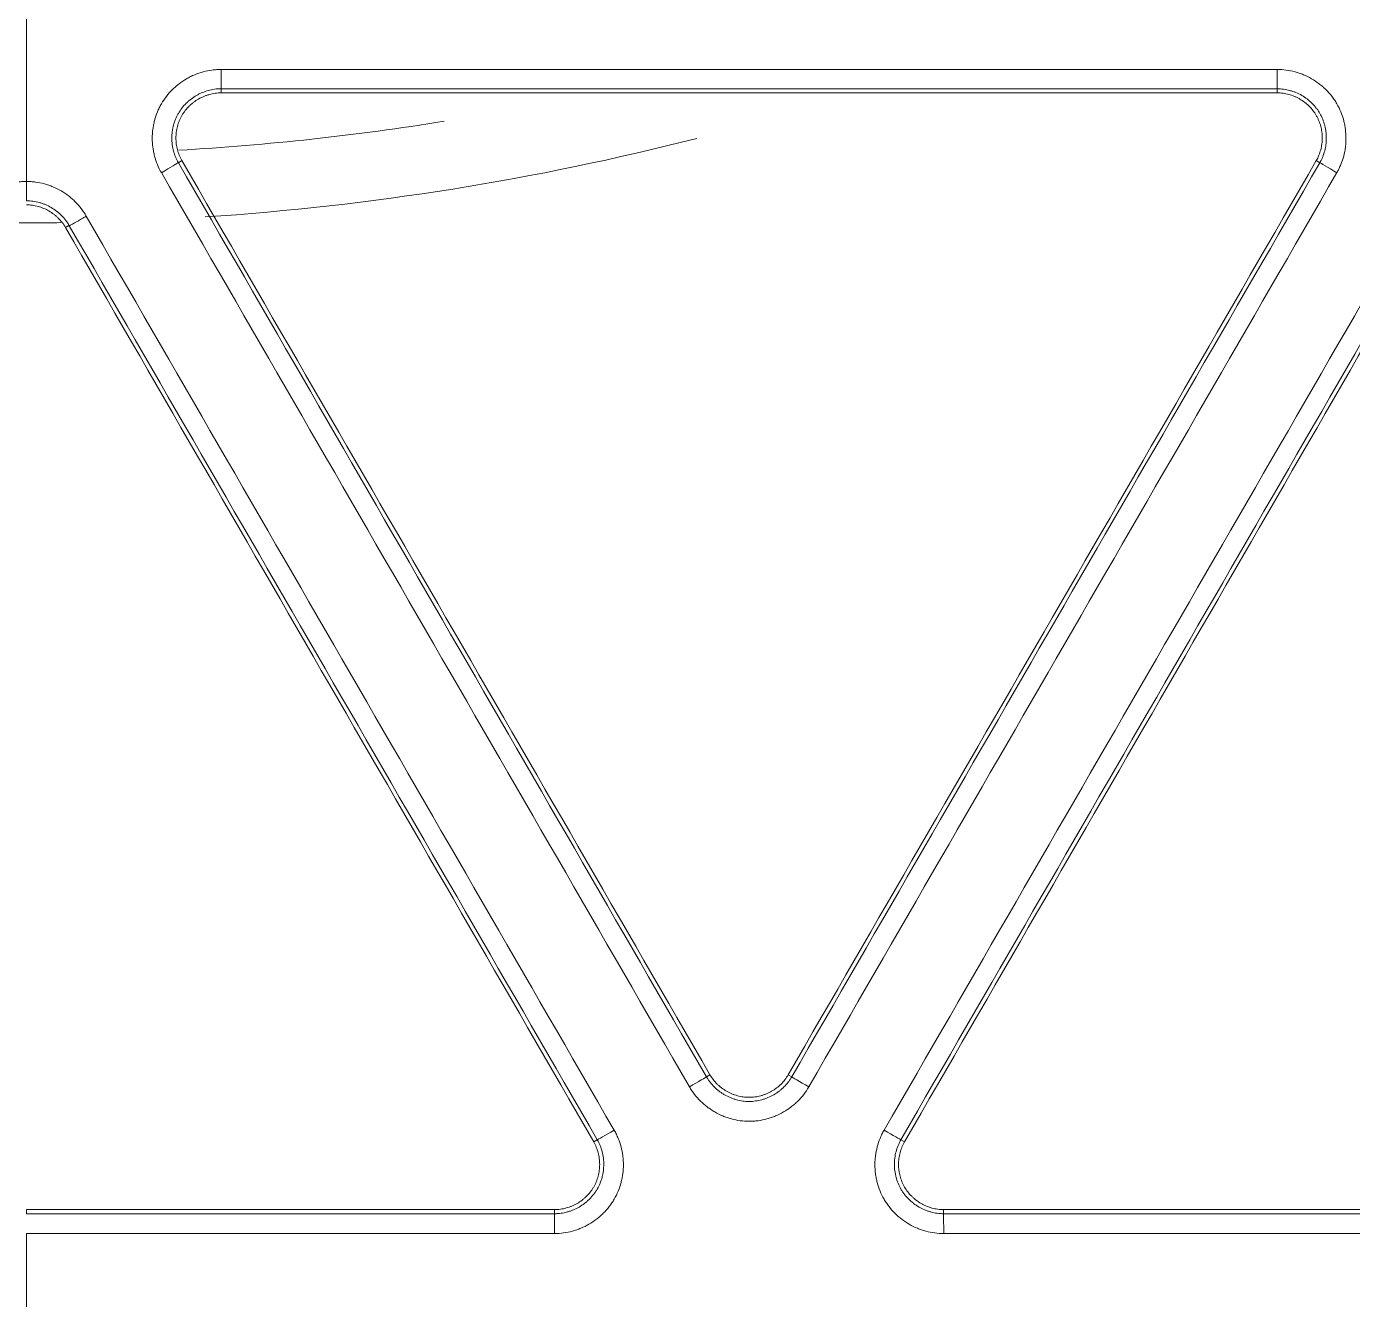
# Model space of a CAD drawing. Header units: inches. Extents: x 405346 to 489838, y -25612 to 14934.
# Drawn here: x 467244.27 to 467276.38, y 4229.95 to 4260.79 of the extents above; entities that cross this region are included whole.
import ezdxf

# ---------------------------------------------------------------- set-up
doc = ezdxf.new("R2010")
doc.units = ezdxf.units.IN
doc.header["$LTSCALE"] = 200
doc.header["$MEASUREMENT"] = 0
doc.layers.add('SS-EQ', color=2, linetype='Continuous', lineweight=20)

# ---------------------------------------------------------------- blocks, each defined once
blk = doc.blocks.new('4way무풍')
at = {"layer": 'SS-EQ'}
for p, q in [((4.711, -62.142), (4.711, -62.242)), ((30.286, -62.242), (30.286, -62.142)), ((3.763, -63.883), (3.677, -63.933)), ((31.32, -63.933), (31.234, -63.883)), ((16.464, -86.082), (16.551, -86.032)), ((18.446, -86.032), (18.533, -86.082)), ((13.735, -87.657), (13.822, -87.607)), ((21.175, -87.607), (21.262, -87.657)), ((12.787, -89.399), (12.787, -89.299)), ((22.209, -89.299), (22.209, -89.399))]:
    blk.add_line(p, q, dxfattribs=at)
for radius, start, end in [(63.738, 273.32069, 279.13214), (65.391, 273.79632, 284.3711), (65.391, 269.33027, 270.73107)]:
    blk.add_arc((0, 0), radius, start, end, dxfattribs=at)
for centre, major_axis, ratio, start_param, end_param in [((4.711, -61.668), (0, 0.474), 0.000705, 3.176499, 4.701558), ((30.286, -61.668), (0, -0.474), 0.004562, 0.034907, 1.560229), ((3.267, -64.17), (-0.41, -0.237), 0.010023, 1.56557, 3.106684), ((31.73, -64.17), (-0.41, 0.237), 0.007153, 0.034907, 1.580397), ((16.054, -86.318), (-0.41, -0.237), 0.014437, 1.564938, 3.106682), ((18.943, -86.318), (-0.41, 0.237), 0.012068, 0.034909, 1.58069), ((14.232, -87.37), (-0.41, -0.237), 0.014506, 0.03491, 1.564604), ((20.765, -87.37), (0.41, -0.237), 0.01211, 4.722574, 6.248276), ((12.787, -89.872), (0, 0.474), 0.001677, 4.696218, 6.248279), ((22.209, -89.872), (0, -0.474), 0.002922, 1.55474, 3.106686)]:
    blk.add_ellipse(centre, major_axis=major_axis, ratio=ratio, start_param=start_param, end_param=end_param, dxfattribs=at)
for points, knots in [([(346.359, 0), (346.359, -27.812), (346.359, -55.624), (346.359, -97.341), (346.359, -111.247), (346.359, -139.059), (346.359, -152.965), (346.359, -180.777), (346.359, -194.683), (346.359, -222.494), (346.359, -236.4), (346.359, -257.259), (346.358, -264.212), (346.359, -272.903), (346.359, -274.641), (346.359, -277.249), (346.359, -278.118), (346.358, -279.856), (346.358, -280.725), (346.358, -282.029), (346.358, -282.463), (346.358, -283.333), (346.359, -283.767), (346.359, -284.419), (346.359, -284.636), (346.359, -285.071), (346.358, -285.288), (346.355, -285.723), (346.353, -285.94), (346.346, -286.374), (346.341, -286.592), (346.322, -287.243), (346.305, -287.678), (346.262, -288.546), (346.236, -288.98), (346.174, -289.849), (346.138, -290.283), (346.078, -290.934), (346.057, -291.151), (346.012, -291.585), (345.894, -292.666), (345.748, -293.741), (345.479, -295.45), (345.327, -296.299), (344.817, -298.834), (344.407, -300.505), (343.687, -302.982), (343.172, -304.624), (342.294, -307.059), (341.638, -308.663), (341.119, -309.858), (340.941, -310.256), (340.714, -310.751), (340.668, -310.85), (340.576, -311.047), (340.437, -311.343), (339.919, -312.422), (339.029, -314.158), (338.177, -315.66), (336.854, -317.881), (335.912, -319.32), (334.41, -321.418), (333.379, -322.796), (331.741, -324.801), (330.589, -326.095), (329.702, -327.051), (329.403, -327.366), (329.024, -327.758), (328.947, -327.836), (328.795, -327.992), (328.566, -328.224), (327.719, -329.07), (326.303, -330.412), (324.35, -332.111), (322.332, -333.722), (320.944, -334.738), (319.535, -335.724), (318.819, -336.202), (317.367, -337.13), (315.893, -338.028), (314.376, -338.866), (313.222, -339.473), (312.835, -339.671), (312.249, -339.963), (312.054, -340.059), (311.662, -340.249), (309.896, -341.094), (308.103, -341.848), (305.68, -342.75), (304.055, -343.316), (302.408, -343.813), (299.923, -344.506), (298.245, -344.898), (295.697, -345.382), (294.842, -345.525), (293.766, -345.682), (293.551, -345.712), (293.12, -345.771), (292.903, -345.799), (292.254, -345.88), (291.821, -345.929), (290.523, -346.062), (289.657, -346.132), (288.357, -346.21), (287.924, -346.232), (287.057, -346.265), (286.624, -346.277), (285.974, -346.288), (285.757, -346.291), (285.323, -346.293), (285.107, -346.294), (284.673, -346.294), (284.456, -346.294), (284.023, -346.294), (283.806, -346.293), (283.156, -346.293), (282.722, -346.293), (281.855, -346.293), (281.421, -346.293), (280.121, -346.293), (279.253, -346.294), (277.519, -346.294), (276.652, -346.294), (274.051, -346.294), (272.316, -346.294), (267.113, -346.294), (263.645, -346.293), (256.708, -346.293), (253.239, -346.294), (242.833, -346.294), (235.896, -346.294), (222.022, -346.294), (215.084, -346.294), (194.273, -346.294), (180.399, -346.294), (152.65, -346.294), (138.775, -346.294), (111.027, -346.294), (97.152, -346.294), (69.404, -346.294), (55.529, -346.294), (34.718, -346.294), (27.78, -346.294), (13.906, -346.294), (6.969, -346.294), (0.032, -346.294)], [0, 0, 0, 0, 0.125, 0.125, 0.1875, 0.1875, 0.25, 0.25, 0.3125, 0.3125, 0.375, 0.375, 0.40625, 0.40625, 0.414063, 0.414063, 0.417969, 0.417969, 0.421875, 0.421875, 0.423828, 0.423828, 0.425781, 0.425781, 0.426758, 0.426758, 0.427734, 0.427734, 0.428711, 0.428711, 0.429688, 0.429688, 0.431641, 0.431641, 0.433594, 0.433594, 0.435547, 0.435547, 0.436523, 0.436523, 0.4375, 0.441406, 0.441406, 0.445313, 0.445313, 0.453125, 0.453125, 0.457031, 0.460938, 0.464844, 0.464844, 0.466797, 0.466797, 0.467285, 0.467285, 0.467773, 0.46875, 0.472656, 0.476563, 0.476563, 0.484375, 0.484375, 0.488281, 0.492188, 0.496094, 0.496094, 0.498047, 0.498047, 0.498535, 0.498535, 0.499023, 0.5, 0.503906, 0.507813, 0.511719, 0.515625, 0.515625, 0.519531, 0.519531, 0.523438, 0.527344, 0.527344, 0.529297, 0.529297, 0.530273, 0.530273, 0.53125, 0.539063, 0.539063, 0.542969, 0.546875, 0.546875, 0.554688, 0.554688, 0.558594, 0.558594, 0.55957, 0.55957, 0.560547, 0.560547, 0.5625, 0.5625, 0.566406, 0.566406, 0.568359, 0.568359, 0.570313, 0.570313, 0.571289, 0.571289, 0.572266, 0.572266, 0.573242, 0.573242, 0.574219, 0.574219, 0.576172, 0.576172, 0.578125, 0.578125, 0.582031, 0.582031, 0.585938, 0.585938, 0.59375, 0.59375, 0.609375, 0.609375, 0.625, 0.625, 0.65625, 0.65625, 0.6875, 0.6875, 0.75, 0.75, 0.8125, 0.8125, 0.875, 0.875, 0.9375, 0.9375, 0.96875, 0.96875, 1, 1, 1, 1]), ([(0.032, -345.099), (6.961, -345.099), (13.891, -345.099), (27.75, -345.099), (34.679, -345.099), (55.467, -345.099), (69.326, -345.098), (97.044, -345.098), (110.903, -345.097), (138.621, -345.096), (152.48, -345.096), (180.197, -345.094), (194.056, -345.092), (214.845, -345.09), (221.774, -345.089), (235.633, -345.086), (242.562, -345.085), (256.421, -345.082), (263.351, -345.081), (272.013, -345.079), (273.745, -345.079), (276.343, -345.079), (277.21, -345.078), (278.942, -345.078), (279.808, -345.077), (281.107, -345.076), (281.541, -345.076), (282.407, -345.076), (282.84, -345.076), (283.706, -345.076), (284.139, -345.076), (284.789, -345.074), (285.005, -345.074), (285.438, -345.071), (285.655, -345.069), (286.304, -345.06), (286.737, -345.049), (287.602, -345.017), (288.034, -344.997), (289.33, -344.922), (290.194, -344.853), (291.488, -344.722), (291.92, -344.673), (292.566, -344.593), (292.782, -344.566), (293.212, -344.508), (294.286, -344.358), (295.351, -344.18), (297.891, -343.699), (299.563, -343.307), (302.039, -342.615), (303.679, -342.118), (305.297, -341.551), (307.709, -340.648), (309.296, -339.976), (311.056, -339.138), (311.349, -338.996), (311.641, -338.853), (311.836, -338.756), (311.933, -338.707), (312.418, -338.464), (312.803, -338.265), (313.951, -337.656), (314.704, -337.236), (316.19, -336.364), (316.921, -335.913), (318.363, -334.982), (319.073, -334.502), (320.472, -333.511), (321.849, -332.491), (323.849, -330.872), (325.784, -329.163), (327.03, -327.964), (327.795, -327.195), (327.947, -327.041), (328.25, -326.729), (328.401, -326.573), (328.849, -326.102), (329.145, -325.785), (330.019, -324.826), (331.153, -323.527), (332.763, -321.515), (333.776, -320.132), (334.759, -318.728), (335.235, -318.016), (336.157, -316.57), (336.603, -315.837), (337.465, -314.35), (338.296, -312.842), (339.065, -311.291), (339.481, -310.406), (339.527, -310.308), (339.618, -310.111), (339.754, -309.815), (340.065, -309.123), (340.322, -308.527), (340.821, -307.331), (341.451, -305.727), (342.288, -303.291), (342.776, -301.648), (343.454, -299.169), (343.836, -297.496), (344.302, -294.959), (344.439, -294.108), (344.619, -292.825), (344.702, -292.181), (344.786, -291.427), (344.82, -291.104), (344.842, -290.888), (344.853, -290.779), (344.946, -289.807), (345.01, -288.942), (345.078, -287.644), (345.096, -287.212), (345.116, -286.563), (345.122, -286.347), (345.13, -285.914), (345.133, -285.698), (345.138, -285.266), (345.139, -285.049), (345.14, -284.617), (345.14, -284.4), (345.141, -283.752), (345.141, -283.319), (345.141, -282.67), (345.141, -282.454), (345.141, -282.021), (345.141, -281.805), (345.142, -281.156), (345.142, -280.724), (345.143, -279.426), (345.143, -278.561), (345.144, -276.831), (345.144, -275.966), (345.145, -273.37), (345.145, -271.64), (345.146, -262.989), (345.148, -256.069), (345.152, -235.306), (345.154, -221.465), (345.157, -193.782), (345.159, -179.94), (345.161, -152.257), (345.161, -138.416), (345.162, -110.732), (345.163, -69.208), (345.164, -27.683), (345.164, 0)], [0, 0, 0, 0, 0.03125, 0.03125, 0.0625, 0.0625, 0.125, 0.125, 0.1875, 0.1875, 0.25, 0.25, 0.3125, 0.3125, 0.34375, 0.34375, 0.375, 0.375, 0.40625, 0.40625, 0.414063, 0.414063, 0.417969, 0.417969, 0.421875, 0.421875, 0.423828, 0.423828, 0.425781, 0.425781, 0.427734, 0.427734, 0.428711, 0.428711, 0.429688, 0.429688, 0.431641, 0.431641, 0.433594, 0.433594, 0.4375, 0.4375, 0.439453, 0.439453, 0.44043, 0.44043, 0.441406, 0.445313, 0.445313, 0.453125, 0.453125, 0.457031, 0.460938, 0.460938, 0.46875, 0.46875, 0.469727, 0.470215, 0.470215, 0.470703, 0.470703, 0.472656, 0.472656, 0.476563, 0.476563, 0.480469, 0.480469, 0.484375, 0.484375, 0.488281, 0.492188, 0.496094, 0.5, 0.5, 0.500977, 0.500977, 0.501953, 0.501953, 0.503906, 0.503906, 0.507813, 0.511719, 0.515625, 0.515625, 0.519531, 0.519531, 0.523438, 0.523438, 0.527344, 0.53125, 0.53125, 0.531738, 0.531738, 0.532227, 0.533203, 0.535156, 0.535156, 0.539063, 0.542969, 0.546875, 0.546875, 0.554688, 0.554688, 0.558594, 0.558594, 0.560547, 0.561523, 0.562012, 0.562012, 0.5625, 0.5625, 0.566406, 0.566406, 0.568359, 0.568359, 0.569336, 0.569336, 0.570313, 0.570313, 0.571289, 0.571289, 0.572266, 0.572266, 0.574219, 0.574219, 0.575195, 0.575195, 0.576172, 0.576172, 0.578125, 0.578125, 0.582031, 0.582031, 0.585938, 0.585938, 0.59375, 0.59375, 0.625, 0.625, 0.6875, 0.6875, 0.75, 0.75, 0.8125, 0.8125, 0.875, 1, 1, 1, 1]), ([(0, -57.597), (0, -58.603), (0, -60.616), (0, -62.629), (0, -63.636)], [0, 0, 0, 0, 0.499999, 1, 1, 1, 1]), ([(3.267, -64.175), (3.23, -64.112), (3.198, -64.046), (3.143, -63.912), (3.12, -63.844), (3.092, -63.738), (3.084, -63.703), (3.074, -63.649), (3.07, -63.631), (3.065, -63.595), (3.062, -63.577), (3.05, -63.486), (3.041, -63.342), (3.05, -63.197), (3.062, -63.106), (3.065, -63.088), (3.071, -63.052), (3.074, -63.034), (3.084, -62.98), (3.092, -62.945), (3.12, -62.84), (3.143, -62.771), (3.184, -62.671), (3.199, -62.637), (3.231, -62.572), (3.249, -62.539), (3.303, -62.444), (3.384, -62.324), (3.48, -62.215), (3.545, -62.151), (3.558, -62.139), (3.585, -62.114), (3.599, -62.101), (3.64, -62.065), (3.668, -62.042), (3.755, -61.976), (3.815, -61.936), (3.909, -61.882), (3.957, -61.856), (4.007, -61.832), (4.04, -61.817), (4.057, -61.81), (4.141, -61.774), (4.279, -61.727), (4.42, -61.698), (4.528, -61.683), (4.565, -61.68), (4.638, -61.675), (4.675, -61.673), (4.711, -61.673)], [0, 0, 0, 0, 0.0625, 0.0625, 0.125, 0.125, 0.15625, 0.15625, 0.171875, 0.171875, 0.1875, 0.1875, 0.25, 0.3125, 0.3125, 0.328125, 0.328125, 0.34375, 0.34375, 0.375, 0.375, 0.4375, 0.4375, 0.46875, 0.46875, 0.5, 0.5, 0.5625, 0.625, 0.625, 0.640625, 0.640625, 0.65625, 0.65625, 0.6875, 0.6875, 0.75, 0.75, 0.78125, 0.796875, 0.796875, 0.8125, 0.8125, 0.875, 0.9375, 0.9375, 0.96875, 0.96875, 1, 1, 1, 1]), ([(30.288, -61.673), (30.361, -61.673), (30.434, -61.678), (30.577, -61.698), (30.648, -61.712), (30.754, -61.741), (30.788, -61.751), (30.84, -61.769), (30.858, -61.775), (30.892, -61.788), (30.909, -61.795), (30.993, -61.83), (31.123, -61.895), (31.244, -61.975), (31.316, -62.031), (31.331, -62.042), (31.359, -62.065), (31.401, -62.1), (31.441, -62.137), (31.518, -62.214), (31.566, -62.268), (31.632, -62.354), (31.654, -62.384), (31.694, -62.444), (31.714, -62.475), (31.769, -62.57), (31.833, -62.701), (31.879, -62.838), (31.902, -62.926), (31.906, -62.944), (31.914, -62.98), (31.918, -62.998), (31.929, -63.051), (31.935, -63.087), (31.948, -63.195), (31.953, -63.268), (31.953, -63.376), (31.951, -63.431), (31.947, -63.486), (31.944, -63.522), (31.942, -63.54), (31.93, -63.631), (31.902, -63.773), (31.856, -63.911), (31.815, -64.012), (31.8, -64.045), (31.768, -64.111), (31.751, -64.143), (31.732, -64.175)], [0, 0, 0, 0, 0.0625, 0.0625, 0.125, 0.125, 0.15625, 0.15625, 0.171875, 0.171875, 0.1875, 0.1875, 0.25, 0.3125, 0.3125, 0.328125, 0.328125, 0.34375, 0.375, 0.375, 0.4375, 0.4375, 0.46875, 0.46875, 0.5, 0.5, 0.5625, 0.625, 0.625, 0.640625, 0.640625, 0.65625, 0.65625, 0.6875, 0.6875, 0.75, 0.75, 0.78125, 0.796875, 0.796875, 0.8125, 0.8125, 0.875, 0.9375, 0.9375, 0.96875, 0.96875, 1, 1, 1, 1]), ([(4.711, -62.142), (4.708, -62.142), (4.704, -62.142), (4.698, -62.142), (4.688, -62.142), (4.678, -62.142), (4.659, -62.143), (4.645, -62.144), (4.606, -62.146), (4.58, -62.149), (4.503, -62.16), (4.401, -62.181), (4.303, -62.215), (4.243, -62.24), (4.231, -62.245), (4.207, -62.256), (4.171, -62.273), (4.137, -62.292), (4.07, -62.331), (4.026, -62.359), (3.964, -62.406), (3.944, -62.423), (3.905, -62.457), (3.885, -62.475), (3.83, -62.53), (3.795, -62.569), (3.732, -62.651), (3.703, -62.694), (3.664, -62.762), (3.651, -62.785), (3.628, -62.832), (3.618, -62.856), (3.588, -62.928), (3.572, -62.977), (3.552, -63.052), (3.544, -63.09), (3.537, -63.129), (3.533, -63.155), (3.531, -63.168), (3.522, -63.233), (3.516, -63.337), (3.522, -63.44), (3.532, -63.518), (3.536, -63.544), (3.546, -63.595), (3.552, -63.62), (3.572, -63.696), (3.588, -63.745), (3.618, -63.817), (3.634, -63.853), (3.655, -63.893), (3.666, -63.913), (3.67, -63.922), (3.674, -63.928), (3.675, -63.931), (3.677, -63.933)], [0, 0, 0, 0, 0.003906, 0.003906, 0.007813, 0.015625, 0.015625, 0.03125, 0.03125, 0.0625, 0.0625, 0.125, 0.1875, 0.1875, 0.203125, 0.203125, 0.21875, 0.25, 0.25, 0.3125, 0.3125, 0.34375, 0.34375, 0.375, 0.375, 0.4375, 0.4375, 0.5, 0.5, 0.53125, 0.53125, 0.5625, 0.5625, 0.625, 0.625, 0.65625, 0.671875, 0.671875, 0.6875, 0.6875, 0.75, 0.8125, 0.8125, 0.84375, 0.84375, 0.875, 0.875, 0.9375, 0.9375, 0.96875, 0.984375, 0.992187, 0.996094, 0.996094, 1, 1, 1, 1]), ([(3.763, -63.883), (3.739, -63.842), (3.718, -63.798), (3.682, -63.71), (3.652, -63.62), (3.634, -63.526), (3.625, -63.455), (3.622, -63.431), (3.619, -63.383), (3.619, -63.36), (3.619, -63.288), (3.622, -63.241), (3.631, -63.17), (3.635, -63.146), (3.644, -63.099), (3.649, -63.076), (3.667, -63.006), (3.698, -62.916), (3.739, -62.831), (3.775, -62.768), (3.788, -62.748), (3.815, -62.708), (3.829, -62.689), (3.873, -62.633), (3.904, -62.597), (3.955, -62.547), (3.981, -62.523), (4.008, -62.5), (4.027, -62.485), (4.037, -62.477), (4.084, -62.441), (4.164, -62.388), (4.249, -62.346), (4.315, -62.318), (4.337, -62.309), (4.383, -62.294), (4.406, -62.287), (4.475, -62.268), (4.521, -62.258), (4.615, -62.245), (4.663, -62.242), (4.711, -62.242)], [0, 0, 0, 0, 0.0625, 0.0625, 0.125, 0.1875, 0.1875, 0.21875, 0.21875, 0.25, 0.25, 0.3125, 0.3125, 0.34375, 0.34375, 0.375, 0.375, 0.4375, 0.5, 0.5, 0.53125, 0.53125, 0.5625, 0.5625, 0.625, 0.625, 0.65625, 0.671875, 0.671875, 0.6875, 0.6875, 0.75, 0.8125, 0.8125, 0.84375, 0.84375, 0.875, 0.875, 0.9375, 0.9375, 1, 1, 1, 1]), ([(31.32, -63.933), (31.322, -63.931), (31.323, -63.928), (31.326, -63.922), (31.331, -63.913), (31.336, -63.905), (31.345, -63.887), (31.351, -63.876), (31.368, -63.84), (31.379, -63.816), (31.409, -63.744), (31.441, -63.646), (31.461, -63.544), (31.469, -63.479), (31.471, -63.466), (31.473, -63.439), (31.474, -63.426), (31.477, -63.387), (31.477, -63.361), (31.477, -63.284), (31.474, -63.232), (31.464, -63.155), (31.46, -63.129), (31.45, -63.077), (31.444, -63.052), (31.424, -62.976), (31.408, -62.927), (31.369, -62.831), (31.346, -62.784), (31.307, -62.716), (31.293, -62.694), (31.264, -62.651), (31.248, -62.629), (31.201, -62.568), (31.166, -62.529), (31.111, -62.475), (31.083, -62.448), (31.052, -62.423), (31.032, -62.406), (31.022, -62.398), (30.97, -62.358), (30.883, -62.301), (30.79, -62.255), (30.718, -62.225), (30.694, -62.215), (30.644, -62.198), (30.619, -62.19), (30.544, -62.17), (30.493, -62.159), (30.416, -62.149), (30.377, -62.145), (30.332, -62.143), (30.309, -62.142), (30.299, -62.142), (30.292, -62.142), (30.289, -62.142), (30.286, -62.142)], [0, 0, 0, 0, 0.003906, 0.003906, 0.007812, 0.015625, 0.015625, 0.03125, 0.03125, 0.0625, 0.0625, 0.125, 0.1875, 0.1875, 0.203125, 0.203125, 0.21875, 0.21875, 0.25, 0.25, 0.3125, 0.3125, 0.34375, 0.34375, 0.375, 0.375, 0.4375, 0.4375, 0.5, 0.5, 0.53125, 0.53125, 0.5625, 0.5625, 0.625, 0.625, 0.65625, 0.671875, 0.671875, 0.6875, 0.6875, 0.75, 0.8125, 0.8125, 0.84375, 0.84375, 0.875, 0.875, 0.9375, 0.9375, 0.96875, 0.984375, 0.992188, 0.996094, 0.996094, 1, 1, 1, 1]), ([(30.286, -62.242), (30.334, -62.242), (30.382, -62.245), (30.477, -62.258), (30.57, -62.277), (30.66, -62.308), (30.715, -62.332), (30.726, -62.336), (30.748, -62.346), (30.78, -62.362), (30.812, -62.379), (30.874, -62.414), (30.913, -62.441), (30.97, -62.484), (30.989, -62.499), (31.025, -62.531), (31.042, -62.547), (31.093, -62.598), (31.156, -62.669), (31.21, -62.748), (31.246, -62.81), (31.257, -62.831), (31.278, -62.874), (31.288, -62.896), (31.315, -62.962), (31.33, -63.007), (31.348, -63.076), (31.355, -63.111), (31.362, -63.146), (31.366, -63.17), (31.367, -63.182), (31.375, -63.241), (31.381, -63.336), (31.375, -63.431), (31.366, -63.502), (31.362, -63.526), (31.353, -63.573), (31.348, -63.597), (31.329, -63.666), (31.314, -63.711), (31.279, -63.799), (31.258, -63.842), (31.234, -63.883)], [0, 0, 0, 0, 0.0625, 0.0625, 0.125, 0.1875, 0.1875, 0.203125, 0.203125, 0.21875, 0.25, 0.25, 0.3125, 0.3125, 0.34375, 0.34375, 0.375, 0.375, 0.4375, 0.5, 0.5, 0.53125, 0.53125, 0.5625, 0.5625, 0.625, 0.625, 0.65625, 0.671875, 0.671875, 0.6875, 0.6875, 0.75, 0.8125, 0.8125, 0.84375, 0.84375, 0.875, 0.875, 0.9375, 0.9375, 1, 1, 1, 1]), ([(-1.448, -65.234), (-1.444, -65.226), (-1.439, -65.218), (-1.43, -65.202), (-1.416, -65.179), (-1.381, -65.124), (-1.35, -65.08), (-1.284, -64.993), (-1.236, -64.938), (-1.159, -64.86), (-1.133, -64.834), (-1.091, -64.798), (-1.077, -64.786), (-1.049, -64.762), (-1.035, -64.751), (-0.962, -64.694), (-0.842, -64.613), (-0.711, -64.547), (-0.61, -64.504), (-0.575, -64.491), (-0.506, -64.467), (-0.471, -64.456), (-0.365, -64.427), (-0.293, -64.412), (-0.184, -64.397), (-0.147, -64.394), (-0.074, -64.389), (-0.037, -64.387), (0, -64.387)], [0, 0, 0, 0, 0.015625, 0.015625, 0.03125, 0.0625, 0.125, 0.125, 0.25, 0.25, 0.3125, 0.3125, 0.34375, 0.34375, 0.375, 0.375, 0.5, 0.625, 0.625, 0.6875, 0.6875, 0.75, 0.75, 0.875, 0.875, 0.9375, 0.9375, 1, 1, 1, 1]), ([(0, -64.855), (0, -64.854), (0, -64.85), (0, -64.837), (0, -64.828), (0, -64.803), (0, -64.788), (0, -64.754), (0, -64.735), (0, -64.691), (0, -64.668), (0, -64.618), (0, -64.591), (0, -64.535), (0, -64.506), (0, -64.447), (0, -64.417), (0, -64.387)], [0, 0, 0, 0, 0.125, 0.125, 0.25, 0.25, 0.375, 0.375, 0.5, 0.5, 0.625, 0.625, 0.75, 0.75, 0.875, 0.875, 1, 1, 1, 1]), ([(0, -64.387), (0.037, -64.387), (0.074, -64.389), (0.147, -64.394), (0.183, -64.397), (0.291, -64.412), (0.363, -64.426), (0.468, -64.455), (0.503, -64.466), (0.555, -64.484), (0.572, -64.49), (0.606, -64.503), (0.623, -64.51), (0.708, -64.546), (0.838, -64.611), (0.959, -64.692), (1.032, -64.748), (1.046, -64.759), (1.074, -64.783), (1.088, -64.795), (1.13, -64.831), (1.156, -64.856), (1.233, -64.934), (1.281, -64.989), (1.347, -65.076), (1.379, -65.12), (1.413, -65.174), (1.427, -65.198), (1.437, -65.214), (1.441, -65.222), (1.446, -65.23)], [0, 0, 0, 0, 0.0625, 0.0625, 0.125, 0.125, 0.25, 0.25, 0.3125, 0.3125, 0.34375, 0.34375, 0.375, 0.375, 0.5, 0.625, 0.625, 0.65625, 0.65625, 0.6875, 0.6875, 0.75, 0.75, 0.875, 0.875, 0.9375, 0.96875, 0.984375, 0.984375, 1, 1, 1, 1]), ([(1.036, -65.461), (1.029, -65.45), (1.022, -65.438), (1.009, -65.416), (0.988, -65.383), (0.965, -65.351), (0.918, -65.288), (0.884, -65.249), (0.828, -65.193), (0.809, -65.175), (0.78, -65.149), (0.77, -65.14), (0.749, -65.123), (0.739, -65.115), (0.687, -65.075), (0.6, -65.017), (0.507, -64.97), (0.434, -64.939), (0.409, -64.929), (0.36, -64.912), (0.335, -64.904), (0.259, -64.884), (0.208, -64.873), (0.131, -64.863), (0.092, -64.859), (0.046, -64.856), (0.023, -64.856), (0.013, -64.856), (0.007, -64.855), (0.003, -64.855), (0, -64.855)], [0, 0, 0, 0, 0.03125, 0.03125, 0.0625, 0.125, 0.125, 0.25, 0.25, 0.3125, 0.3125, 0.34375, 0.34375, 0.375, 0.375, 0.5, 0.625, 0.625, 0.6875, 0.6875, 0.75, 0.75, 0.875, 0.875, 0.9375, 0.96875, 0.984375, 0.992188, 0.992188, 1, 1, 1, 1]), ([(0.943, -65.501), (0.919, -65.459), (0.866, -65.38), (0.803, -65.309), (0.753, -65.259), (0.735, -65.243), (0.699, -65.211), (0.681, -65.196), (0.624, -65.153), (0.545, -65.1), (0.46, -65.058), (0.405, -65.035), (0.394, -65.031), (0.371, -65.022), (0.338, -65.01), (0.304, -64.999), (0.235, -64.981), (0.189, -64.971), (0.095, -64.959), (0.048, -64.956), (0, -64.956)], [0, 0, 0, 0, 0.125, 0.25, 0.25, 0.3125, 0.3125, 0.375, 0.375, 0.5, 0.625, 0.625, 0.65625, 0.65625, 0.6875, 0.75, 0.75, 0.875, 0.875, 1, 1, 1, 1]), ([(1.036, -65.461), (1.034, -65.461), (1.03, -65.462), (1.024, -65.463), (1.019, -65.464), (1.014, -65.465), (1.009, -65.466), (1.004, -65.468), (0.999, -65.47), (0.994, -65.472), (0.989, -65.474), (0.984, -65.477), (0.979, -65.48), (0.973, -65.484), (0.967, -65.487), (0.961, -65.491), (0.955, -65.494), (0.949, -65.497), (0.945, -65.5), (0.943, -65.501)], [0, 0, 0, 0, 0.051954, 0.103907, 0.15586, 0.207813, 0.259765, 0.311719, 0.363672, 0.415626, 0.46758, 0.519535, 0.588173, 0.656811, 0.725449, 0.794087, 0.862724, 0.931362, 1, 1, 1, 1]), ([(1.036, -65.461), (1.037, -65.461), (1.04, -65.459), (1.052, -65.453), (1.061, -65.448), (1.082, -65.437), (1.095, -65.429), (1.125, -65.412), (1.143, -65.403), (1.18, -65.382), (1.201, -65.37), (1.245, -65.345), (1.268, -65.332), (1.317, -65.304), (1.342, -65.289), (1.393, -65.26), (1.42, -65.245), (1.446, -65.23)], [0, 0, 0, 0, 0.125, 0.125, 0.25, 0.25, 0.375, 0.375, 0.5, 0.5, 0.625, 0.625, 0.75, 0.75, 0.875, 0.875, 1, 1, 1, 1]), ([(18.446, -86.032), (18.422, -86.074), (18.395, -86.114), (18.337, -86.189), (18.274, -86.26), (18.202, -86.322), (18.144, -86.366), (18.125, -86.38), (18.085, -86.407), (18.065, -86.419), (18.003, -86.455), (17.96, -86.476), (17.894, -86.503), (17.872, -86.512), (17.827, -86.527), (17.804, -86.535), (17.734, -86.554), (17.641, -86.573), (17.546, -86.579), (17.474, -86.579), (17.45, -86.578), (17.402, -86.575), (17.379, -86.572), (17.308, -86.563), (17.262, -86.553), (17.193, -86.534), (17.159, -86.524), (17.125, -86.512), (17.103, -86.503), (17.091, -86.498), (17.036, -86.475), (16.951, -86.433), (16.872, -86.38), (16.815, -86.337), (16.796, -86.322), (16.76, -86.29), (16.742, -86.274), (16.691, -86.224), (16.66, -86.188), (16.601, -86.113), (16.575, -86.074), (16.551, -86.032)], [0, 0, 0, 0, 0.0625, 0.0625, 0.125, 0.1875, 0.1875, 0.21875, 0.21875, 0.25, 0.25, 0.3125, 0.3125, 0.34375, 0.34375, 0.375, 0.375, 0.4375, 0.5, 0.5, 0.53125, 0.53125, 0.5625, 0.5625, 0.625, 0.625, 0.65625, 0.671875, 0.671875, 0.6875, 0.6875, 0.75, 0.8125, 0.8125, 0.84375, 0.84375, 0.875, 0.875, 0.9375, 0.9375, 1, 1, 1, 1]), ([(18.944, -86.326), (18.907, -86.389), (18.867, -86.45), (18.778, -86.564), (18.73, -86.618), (18.653, -86.695), (18.626, -86.72), (18.585, -86.756), (18.571, -86.768), (18.542, -86.791), (18.528, -86.802), (18.456, -86.858), (18.335, -86.938), (18.205, -87.002), (18.12, -87.038), (18.103, -87.044), (18.069, -87.057), (18.052, -87.064), (18, -87.081), (17.966, -87.092), (17.861, -87.121), (17.79, -87.135), (17.682, -87.15), (17.646, -87.153), (17.573, -87.158), (17.536, -87.16), (17.427, -87.16), (17.282, -87.15), (17.14, -87.121), (17.052, -87.097), (17.034, -87.092), (16.999, -87.081), (16.982, -87.075), (16.93, -87.058), (16.896, -87.045), (16.795, -87.003), (16.731, -86.971), (16.636, -86.916), (16.59, -86.888), (16.545, -86.856), (16.515, -86.835), (16.5, -86.824), (16.428, -86.769), (16.318, -86.674), (16.222, -86.565), (16.155, -86.479), (16.134, -86.449), (16.093, -86.389), (16.073, -86.357), (16.055, -86.326)], [0, 0, 0, 0, 0.0625, 0.0625, 0.125, 0.125, 0.15625, 0.15625, 0.171875, 0.171875, 0.1875, 0.1875, 0.25, 0.3125, 0.3125, 0.328125, 0.328125, 0.34375, 0.34375, 0.375, 0.375, 0.4375, 0.4375, 0.46875, 0.46875, 0.5, 0.5, 0.5625, 0.625, 0.625, 0.640625, 0.640625, 0.65625, 0.65625, 0.6875, 0.6875, 0.75, 0.75, 0.78125, 0.796875, 0.796875, 0.8125, 0.8125, 0.875, 0.9375, 0.9375, 0.96875, 0.96875, 1, 1, 1, 1]), ([(16.464, -86.082), (16.466, -86.085), (16.468, -86.087), (16.471, -86.093), (16.476, -86.102), (16.481, -86.11), (16.492, -86.127), (16.499, -86.138), (16.521, -86.17), (16.536, -86.191), (16.584, -86.253), (16.653, -86.33), (16.731, -86.399), (16.783, -86.438), (16.794, -86.446), (16.815, -86.461), (16.848, -86.483), (16.881, -86.504), (16.948, -86.543), (16.995, -86.566), (17.067, -86.596), (17.091, -86.605), (17.14, -86.622), (17.166, -86.63), (17.241, -86.651), (17.343, -86.671), (17.446, -86.679), (17.525, -86.679), (17.551, -86.678), (17.603, -86.674), (17.629, -86.671), (17.706, -86.661), (17.757, -86.65), (17.832, -86.63), (17.869, -86.618), (17.906, -86.605), (17.93, -86.596), (17.943, -86.591), (18.003, -86.566), (18.096, -86.519), (18.183, -86.462), (18.245, -86.415), (18.265, -86.398), (18.305, -86.364), (18.324, -86.346), (18.379, -86.291), (18.414, -86.252), (18.461, -86.191), (18.484, -86.159), (18.509, -86.121), (18.521, -86.101), (18.526, -86.093), (18.529, -86.087), (18.531, -86.085), (18.533, -86.082)], [0, 0, 0, 0, 0.003906, 0.003906, 0.007812, 0.015625, 0.015625, 0.03125, 0.03125, 0.0625, 0.0625, 0.125, 0.1875, 0.1875, 0.203125, 0.203125, 0.21875, 0.25, 0.25, 0.3125, 0.3125, 0.34375, 0.34375, 0.375, 0.375, 0.4375, 0.5, 0.5, 0.53125, 0.53125, 0.5625, 0.5625, 0.625, 0.625, 0.65625, 0.671875, 0.671875, 0.6875, 0.6875, 0.75, 0.8125, 0.8125, 0.84375, 0.84375, 0.875, 0.875, 0.9375, 0.9375, 0.96875, 0.984375, 0.992187, 0.996094, 0.996094, 1, 1, 1, 1]), ([(12.787, -89.399), (12.791, -89.399), (12.794, -89.399), (12.801, -89.398), (12.81, -89.398), (12.833, -89.398), (12.879, -89.395), (12.918, -89.391), (12.995, -89.381), (13.045, -89.37), (13.121, -89.35), (13.146, -89.342), (13.195, -89.325), (13.22, -89.316), (13.292, -89.285), (13.385, -89.239), (13.471, -89.182), (13.523, -89.142), (13.534, -89.134), (13.554, -89.117), (13.584, -89.092), (13.613, -89.066), (13.668, -89.011), (13.702, -88.972), (13.75, -88.911), (13.765, -88.89), (13.795, -88.846), (13.809, -88.824), (13.848, -88.756), (13.893, -88.663), (13.926, -88.564), (13.946, -88.489), (13.952, -88.463), (13.962, -88.412), (13.966, -88.386), (13.976, -88.309), (13.979, -88.257), (13.979, -88.179), (13.979, -88.153), (13.976, -88.114), (13.975, -88.101), (13.973, -88.075), (13.971, -88.062), (13.963, -87.997), (13.943, -87.895), (13.91, -87.797), (13.881, -87.724), (13.87, -87.701), (13.853, -87.665), (13.847, -87.653), (13.838, -87.636), (13.833, -87.627), (13.828, -87.619), (13.825, -87.613), (13.823, -87.61), (13.822, -87.607)], [0, 0, 0, 0, 0.003906, 0.003906, 0.007812, 0.015625, 0.03125, 0.0625, 0.0625, 0.125, 0.125, 0.15625, 0.15625, 0.1875, 0.1875, 0.25, 0.3125, 0.3125, 0.328125, 0.328125, 0.34375, 0.375, 0.375, 0.4375, 0.4375, 0.46875, 0.46875, 0.5, 0.5, 0.5625, 0.625, 0.625, 0.65625, 0.65625, 0.6875, 0.6875, 0.75, 0.75, 0.78125, 0.78125, 0.796875, 0.796875, 0.8125, 0.8125, 0.875, 0.9375, 0.9375, 0.96875, 0.96875, 0.984375, 0.984375, 0.992188, 0.996094, 0.996094, 1, 1, 1, 1]), ([(13.735, -87.657), (13.759, -87.699), (13.78, -87.743), (13.816, -87.831), (13.846, -87.921), (13.865, -88.014), (13.874, -88.086), (13.876, -88.11), (13.879, -88.158), (13.88, -88.181), (13.88, -88.253), (13.877, -88.3), (13.868, -88.371), (13.864, -88.395), (13.855, -88.442), (13.849, -88.465), (13.831, -88.535), (13.801, -88.625), (13.759, -88.71), (13.723, -88.773), (13.71, -88.793), (13.684, -88.833), (13.67, -88.852), (13.626, -88.908), (13.594, -88.944), (13.544, -88.994), (13.518, -89.018), (13.49, -89.041), (13.471, -89.056), (13.462, -89.064), (13.414, -89.1), (13.335, -89.153), (13.25, -89.195), (13.184, -89.223), (13.161, -89.232), (13.116, -89.247), (13.093, -89.254), (13.024, -89.273), (12.977, -89.283), (12.883, -89.296), (12.836, -89.299), (12.787, -89.299)], [0, 0, 0, 0, 0.0625, 0.0625, 0.125, 0.1875, 0.1875, 0.21875, 0.21875, 0.25, 0.25, 0.3125, 0.3125, 0.34375, 0.34375, 0.375, 0.375, 0.4375, 0.5, 0.5, 0.53125, 0.53125, 0.5625, 0.5625, 0.625, 0.625, 0.65625, 0.671875, 0.671875, 0.6875, 0.6875, 0.75, 0.8125, 0.8125, 0.84375, 0.84375, 0.875, 0.875, 0.9375, 0.9375, 1, 1, 1, 1]), ([(14.233, -87.378), (14.251, -87.41), (14.268, -87.442), (14.301, -87.508), (14.315, -87.541), (14.357, -87.642), (14.403, -87.779), (14.431, -87.922), (14.442, -88.013), (14.444, -88.031), (14.448, -88.067), (14.452, -88.122), (14.454, -88.176), (14.454, -88.285), (14.449, -88.357), (14.435, -88.466), (14.429, -88.501), (14.419, -88.555), (14.415, -88.573), (14.407, -88.609), (14.402, -88.627), (14.379, -88.715), (14.333, -88.852), (14.269, -88.983), (14.214, -89.077), (14.195, -89.109), (14.154, -89.169), (14.133, -89.199), (14.066, -89.285), (14.018, -89.339), (13.941, -89.415), (13.915, -89.44), (13.873, -89.476), (13.859, -89.488), (13.831, -89.511), (13.817, -89.522), (13.744, -89.578), (13.623, -89.658), (13.493, -89.722), (13.409, -89.758), (13.392, -89.764), (13.358, -89.777), (13.341, -89.784), (13.289, -89.801), (13.254, -89.812), (13.149, -89.841), (13.078, -89.855), (12.934, -89.875), (12.862, -89.88), (12.788, -89.88)], [0, 0, 0, 0, 0.03125, 0.03125, 0.0625, 0.0625, 0.125, 0.1875, 0.1875, 0.203125, 0.203125, 0.21875, 0.25, 0.25, 0.3125, 0.3125, 0.34375, 0.34375, 0.359375, 0.359375, 0.375, 0.375, 0.4375, 0.5, 0.5, 0.53125, 0.53125, 0.5625, 0.5625, 0.625, 0.625, 0.65625, 0.65625, 0.671875, 0.671875, 0.6875, 0.6875, 0.75, 0.8125, 0.8125, 0.828125, 0.828125, 0.84375, 0.84375, 0.875, 0.875, 0.9375, 0.9375, 1, 1, 1, 1]), ([(22.211, -89.88), (22.137, -89.88), (22.065, -89.875), (21.921, -89.855), (21.85, -89.841), (21.745, -89.812), (21.71, -89.802), (21.658, -89.784), (21.641, -89.778), (21.607, -89.765), (21.59, -89.758), (21.506, -89.723), (21.376, -89.658), (21.255, -89.578), (21.182, -89.522), (21.168, -89.511), (21.139, -89.488), (21.098, -89.453), (21.058, -89.416), (20.981, -89.339), (20.933, -89.285), (20.866, -89.199), (20.845, -89.169), (20.804, -89.109), (20.785, -89.078), (20.73, -88.983), (20.666, -88.852), (20.62, -88.715), (20.597, -88.627), (20.592, -88.609), (20.584, -88.573), (20.58, -88.555), (20.57, -88.502), (20.564, -88.466), (20.55, -88.358), (20.546, -88.285), (20.545, -88.176), (20.547, -88.122), (20.551, -88.067), (20.555, -88.031), (20.557, -88.013), (20.569, -87.922), (20.596, -87.779), (20.642, -87.642), (20.684, -87.541), (20.698, -87.508), (20.731, -87.442), (20.748, -87.41), (20.766, -87.378)], [0, 0, 0, 0, 0.0625, 0.0625, 0.125, 0.125, 0.15625, 0.15625, 0.171875, 0.171875, 0.1875, 0.1875, 0.25, 0.3125, 0.3125, 0.328125, 0.328125, 0.34375, 0.375, 0.375, 0.4375, 0.4375, 0.46875, 0.46875, 0.5, 0.5, 0.5625, 0.625, 0.625, 0.640625, 0.640625, 0.65625, 0.65625, 0.6875, 0.6875, 0.75, 0.75, 0.78125, 0.796875, 0.796875, 0.8125, 0.8125, 0.875, 0.9375, 0.9375, 0.96875, 0.96875, 1, 1, 1, 1]), ([(21.175, -87.607), (21.173, -87.61), (21.172, -87.613), (21.169, -87.619), (21.164, -87.627), (21.159, -87.636), (21.15, -87.653), (21.144, -87.665), (21.127, -87.701), (21.116, -87.724), (21.086, -87.797), (21.054, -87.895), (21.034, -87.997), (21.026, -88.062), (21.024, -88.075), (21.022, -88.101), (21.021, -88.114), (21.019, -88.153), (21.018, -88.179), (21.018, -88.257), (21.021, -88.309), (21.031, -88.386), (21.035, -88.412), (21.045, -88.463), (21.051, -88.489), (21.071, -88.565), (21.087, -88.614), (21.126, -88.71), (21.149, -88.756), (21.188, -88.824), (21.202, -88.847), (21.231, -88.89), (21.247, -88.911), (21.294, -88.973), (21.329, -89.011), (21.384, -89.066), (21.413, -89.092), (21.443, -89.118), (21.463, -89.134), (21.473, -89.142), (21.525, -89.182), (21.612, -89.24), (21.705, -89.286), (21.777, -89.316), (21.802, -89.325), (21.851, -89.342), (21.876, -89.35), (21.951, -89.371), (22.002, -89.381), (22.079, -89.391), (22.118, -89.395), (22.164, -89.398), (22.186, -89.398), (22.196, -89.398), (22.203, -89.399), (22.206, -89.399), (22.209, -89.399)], [0, 0, 0, 0, 0.003906, 0.003906, 0.007812, 0.015625, 0.015625, 0.03125, 0.03125, 0.0625, 0.0625, 0.125, 0.1875, 0.1875, 0.203125, 0.203125, 0.21875, 0.21875, 0.25, 0.25, 0.3125, 0.3125, 0.34375, 0.34375, 0.375, 0.375, 0.4375, 0.4375, 0.5, 0.5, 0.53125, 0.53125, 0.5625, 0.5625, 0.625, 0.625, 0.65625, 0.671875, 0.671875, 0.6875, 0.6875, 0.75, 0.8125, 0.8125, 0.84375, 0.84375, 0.875, 0.875, 0.9375, 0.9375, 0.96875, 0.984375, 0.992188, 0.996094, 0.996094, 1, 1, 1, 1]), ([(22.209, -89.299), (22.161, -89.299), (22.113, -89.296), (22.019, -89.283), (21.926, -89.264), (21.836, -89.233), (21.78, -89.209), (21.769, -89.205), (21.747, -89.195), (21.715, -89.179), (21.683, -89.162), (21.622, -89.126), (21.582, -89.1), (21.525, -89.057), (21.507, -89.042), (21.47, -89.01), (21.453, -88.994), (21.402, -88.943), (21.339, -88.872), (21.286, -88.793), (21.25, -88.731), (21.238, -88.71), (21.217, -88.667), (21.208, -88.645), (21.181, -88.579), (21.166, -88.534), (21.148, -88.465), (21.14, -88.43), (21.134, -88.395), (21.13, -88.371), (21.128, -88.359), (21.12, -88.3), (21.114, -88.204), (21.12, -88.11), (21.129, -88.038), (21.133, -88.015), (21.142, -87.968), (21.148, -87.944), (21.166, -87.875), (21.181, -87.83), (21.217, -87.742), (21.238, -87.699), (21.262, -87.657)], [0, 0, 0, 0, 0.0625, 0.0625, 0.125, 0.1875, 0.1875, 0.203125, 0.203125, 0.21875, 0.25, 0.25, 0.3125, 0.3125, 0.34375, 0.34375, 0.375, 0.375, 0.4375, 0.5, 0.5, 0.53125, 0.53125, 0.5625, 0.5625, 0.625, 0.625, 0.65625, 0.671875, 0.671875, 0.6875, 0.6875, 0.75, 0.8125, 0.8125, 0.84375, 0.84375, 0.875, 0.875, 0.9375, 0.9375, 1, 1, 1, 1])]:
    blk.add_open_spline(points, degree=3, knots=knots, dxfattribs=at)
for points, degree in [([(4.711, -61.673), (13.237, -61.673), (21.762, -61.673), (30.288, -61.673)], 3), ([(30.286, -62.142), (21.761, -62.142), (13.236, -62.142), (4.711, -62.142)], 3), ([(30.286, -62.242), (21.761, -62.242), (13.236, -62.242), (4.711, -62.242)], 3), ([(0, -63.636), (0, -63.886), (0, -64.137), (0, -64.387)], 3), ([(3.763, -63.883), (8.026, -71.266), (12.288, -78.649), (16.551, -86.032)], 3), ([(18.446, -86.032), (22.709, -78.649), (26.971, -71.266), (31.234, -63.883)], 3), ([(16.055, -86.326), (11.792, -78.942), (7.53, -71.559), (3.267, -64.175)], 3), ([(3.677, -63.933), (7.939, -71.316), (12.202, -78.699), (16.464, -86.082)], 3), ([(18.533, -86.082), (22.795, -78.699), (27.057, -71.316), (31.32, -63.933)], 3), ([(31.732, -64.175), (27.469, -71.559), (23.207, -78.942), (18.944, -86.326)], 3), ([(13.735, -87.657), (9.471, -80.272), (5.207, -72.887), (0.943, -65.501)], 3), ([(13.822, -87.607), (9.56, -80.226), (5.298, -72.843), (1.036, -65.461)], 3), ([(1.446, -65.23), (5.708, -72.613), (9.97, -79.995), (14.233, -87.378)], 3), ([(20.766, -87.378), (25.029, -79.994), (29.292, -72.611), (33.555, -65.227)], 3), ([(33.962, -65.459), (29.7, -72.842), (25.437, -80.225), (21.175, -87.607)], 3), ([(34.049, -65.509), (29.787, -72.892), (25.524, -80.275), (21.262, -87.657)], 3), ([(0, -89.299), (4.263, -89.299), (8.525, -89.299), (12.787, -89.299)], 3), ([(0, -89.399), (0, -89.299)], 1), ([(0, -89.399), (4.263, -89.399), (8.525, -89.399), (12.787, -89.399)], 3), ([(22.209, -89.299), (30.734, -89.299), (39.259, -89.299), (47.784, -89.299)], 3), ([(22.209, -89.399), (30.734, -89.399), (39.259, -89.399), (47.784, -89.399)], 3), ([(12.788, -89.88), (8.526, -89.88), (4.263, -89.88), (0, -89.88)], 3), ([(0, -89.88), (0, -90.581), (0, -91.283), (0, -91.984)], 3), ([(47.787, -89.879), (39.262, -89.88), (30.736, -89.88), (22.211, -89.88)], 3)]:
    blk.add_open_spline(points, degree=degree, dxfattribs=at)

msp = doc.modelspace()

# ---------------------------------------------------------------- block references
msp.add_blockref('4way무풍', (467244.268, 4321.426))

doc.saveas('drawing.dxf')
